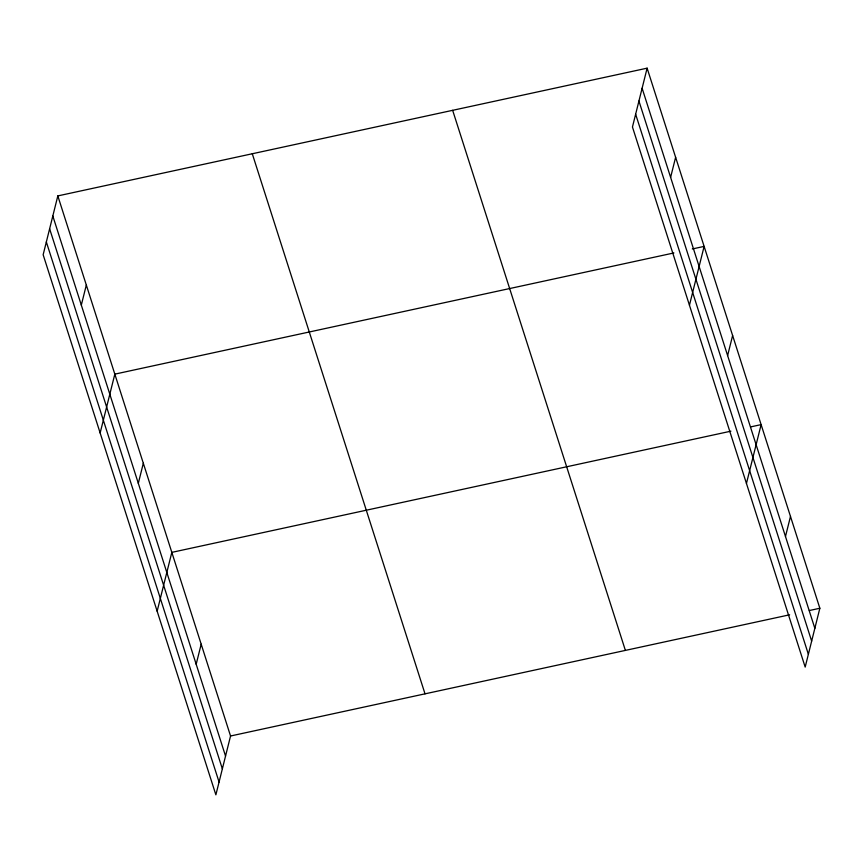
<?xml version="1.0" encoding="UTF-8"?>
<svg xmlns="http://www.w3.org/2000/svg" width="863" height="863" viewBox="0 0 863 863"><rect width="100%" height="100%" fill="white"/><g stroke="black" fill="none" stroke-linecap="round" stroke-linejoin="round"><path stroke-width="1.29" d="M57.821 195.912L43.15 254.747L215.879 794.834L230.55 735.999L57.821 195.912L647.121 68.166L819.85 608.253L805.179 667.088L632.45 127.001L647.121 68.166M81.316 305.103L86.322 285.027M100.151 432.978L114.822 374.143L673.906 252.945M138.317 483.334L143.323 463.258M157.152 611.198L171.823 552.374L730.896 431.176M196.181 664.251L201.187 644.186M670.616 177.357L675.621 157.282M689.451 305.232L704.122 246.397L692.299 248.965M727.617 355.588L732.622 335.513M746.452 483.453L761.123 424.618L750.616 426.905M785.481 536.506L790.486 516.441M230.55 735.999L789.623 614.801M809.343 610.529L819.85 608.253M642.115 88.242L814.845 628.318M638.933 101.036L811.652 641.112M635.643 114.218L808.372 654.294M452.654 110.324L625.384 650.411M252.287 153.765L425.017 693.841M52.816 215.987L225.545 756.074M49.623 228.781L222.352 768.857M46.343 241.964L219.062 782.04"/></g></svg>
